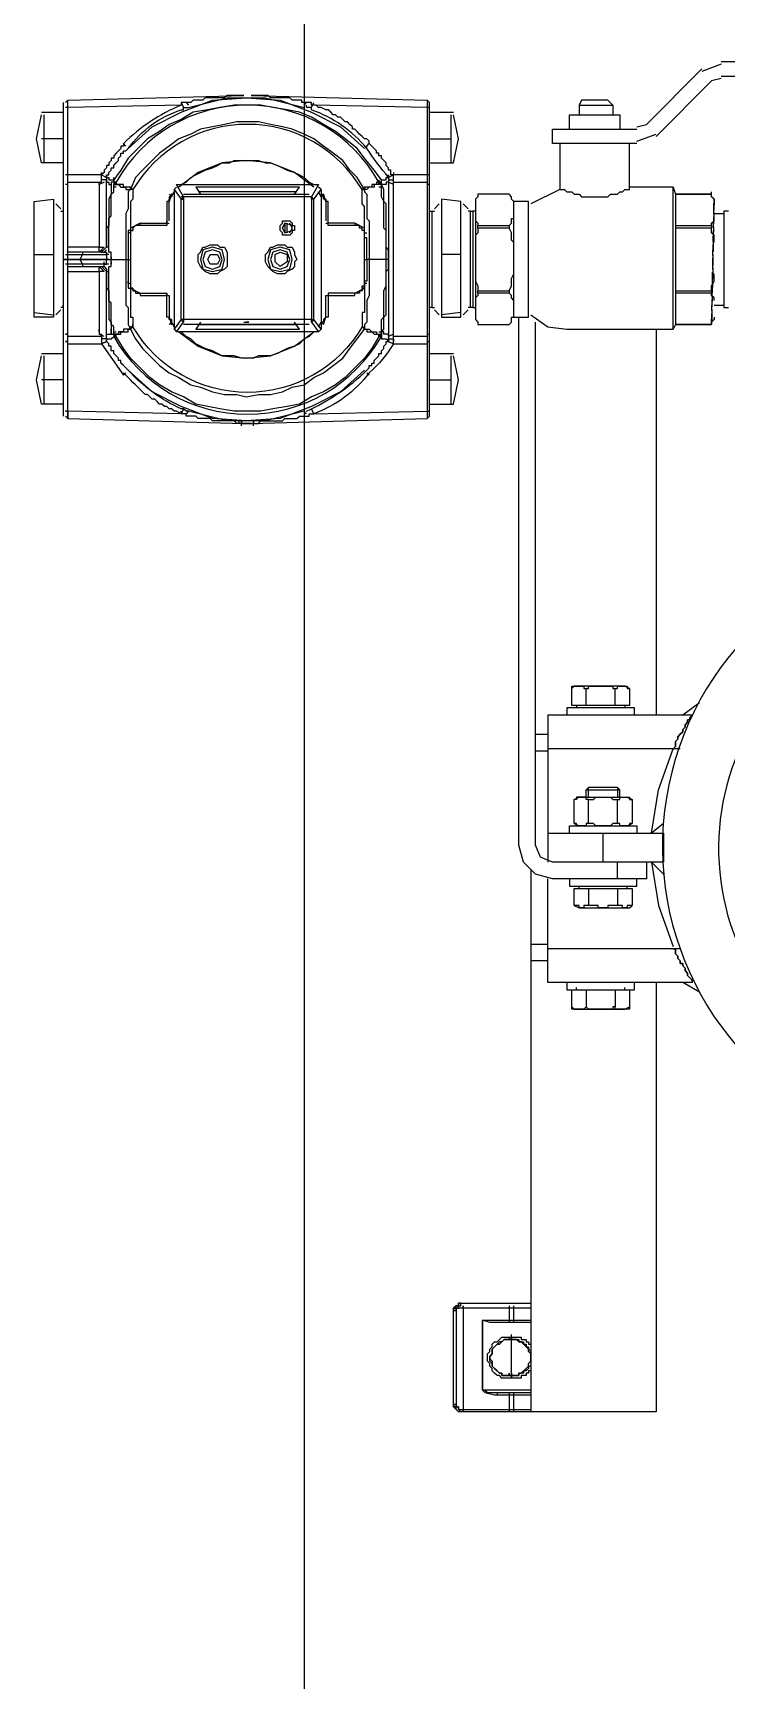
# Model space of a CAD drawing. Header units: millimetres. Extents: x -300 to 383236, y -195106 to -144646.
# Drawn here: x 7897 to 8143, y -174713 to -174128 of the extents above; entities that cross this region are included whole.
import ezdxf

# ---------------------------------------------------------------- set-up
doc = ezdxf.new("R2010")
doc.units = ezdxf.units.MM
doc.header["$LTSCALE"] = 60
doc.linetypes.add('CENTER', pattern=[2, 1.25, -0.25, 0.25, -0.25])
doc.linetypes.add('PDF_IMPORT', pattern=[1, 0.8, -0.2])
doc.layers.add('1CEN', color=20, linetype='CENTER')
doc.layers.add('PDF3_형상', color=7, linetype='Continuous')

# ---------------------------------------------------------------- blocks, each defined once
blk = doc.blocks.new('A$C688d464c')
at = {"layer": 'PDF3_형상', "color": 253, "lineweight": 25}
for points in [[(3148.02, -436.92), (3141.18, -439.49)], [(3148.02, -441.2), (3243.01, -441.2), (3243.01, -436.07), (3148.02, -436.07)], [(3118.07, -459.17), (3121.49, -458.31), (3141.18, -438.63)], [(3148.02, -442.05), (3144.6, -442.91), (3124.92, -462.6)], [(2916.11, -449.76), (2915.27, -450.61)], [(2929.81, -476.28), (2929.81, -477.14), (2929.81, -476.28), (2930.67, -476.28), (2930.67, -475.43), (2931.52, -474.58), (2931.52, -473.72), (2932.38, -473.72), (2932.38, -472.87), (2933.23, -472.01), (2934.09, -471.15), (2934.09, -470.29), (2934.94, -469.44), (2934.94, -468.58), (2935.8, -468.58), (2935.8, -467.73), (2936.66, -467.73), (2937.52, -466.87), (2946.07, -459.17), (2956.34, -454.03), (2967.46, -449.76), (2979.45, -448.9), (2991.43, -449.76), (3002.55, -454.03), (3012.82, -459.17), (3021.37, -466.87)], [(3044.48, -476.28), (3043.62, -476.28), (3031.64, -476.28), (3030.78, -476.28), (3030.78, -474.58), (3029.94, -474.58), (3029.94, -473.72), (3029.08, -472.87), (3029.08, -472.01), (3028.22, -471.15), (3027.37, -470.29), (3027.37, -469.44), (3026.51, -469.44), (3026.51, -468.58), (3025.65, -468.58), (3025.65, -467.73), (3024.8, -466.87), (3023.94, -466.02), (3023.09, -465.16), (3023.09, -464.3), (3022.23, -463.44), (3021.37, -463.44), (3020.52, -462.6), (3019.66, -461.74), (3018.8, -460.88), (3017.96, -460.02), (3017.1, -460.02), (3017.1, -459.17), (3016.24, -458.31), (3015.38, -457.46), (3014.52, -457.46), (3013.67, -456.61), (3012.82, -455.75), (3011.96, -455.75), (3011.11, -454.89), (3010.25, -454.89), (3009.39, -454.03), (3008.53, -453.18), (3007.69, -453.18), (3005.97, -452.33), (3005.11, -452.33), (3004.26, -451.47), (3003.41, -451.47), (3002.55, -451.47), (3002.55, -450.61), (3000.84, -450.61), (2999.12, -450.61), (2999.12, -449.76), (2995.7, -449.76), (2994.85, -448.9), (2988, -448.9), (2987.14, -448.05), (2981.16, -448.05), (3043.62, -449.76)], [(2914.41, -472.01), (2906.7, -472.01), (2905, -463.44), (2906.7, -454.89)], [(2906.7, -454.03), (2914.41, -454.03)], [(2907.56, -454.89), (2907.56, -463.44), (2907.56, -472.01)], [(2914.41, -450.61), (2914.41, -561.86)], [(2956.34, -561), (2916.11, -560.15), (2916.11, -452.33), (2915.27, -452.33)], [(2956.34, -450.61), (2957.19, -452.33)], [(2958.05, -450.61), (2958.91, -451.47)], [(2999.98, -451.47), (3000.84, -450.61)], [(3002.55, -452.33), (3003.41, -450.61)], [(3044.48, -452.33), (3043.62, -452.33), (3003.41, -451.47)], [(3044.48, -454.03), (3053.03, -454.03)], [(3044.48, -472.01), (3053.03, -472.01), (3054.75, -463.44), (3053.03, -454.89)], [(3052.19, -472.01), (3052.19, -463.44), (3052.19, -454.89)], [(3094.11, -460.02), (3094.11, -454.89), (3112.08, -454.89), (3112.08, -460.02)], [(3097.54, -451.47), (3097.54, -454.89)], [(3109.52, -451.47), (3109.52, -454.89)], [(3026.51, -478), (3026.51, -478.86), (3025.65, -478.86), (3025.65, -479.71), (3023.94, -479.71), (3023.94, -480.56), (3021.37, -480.56), (3021.37, -481.42), (3018.8, -477.14), (3016.24, -474.58), (3013.67, -471.15), (3010.25, -468.58), (3006.83, -466.02), (3003.41, -463.44), (2999.98, -461.74), (2995.7, -460.02), (2992.27, -459.17), (2988, -458.31), (2983.72, -457.46), (2976.03, -457.46), (2971.74, -458.31), (2967.46, -459.17), (2963.19, -460.02), (2959.77, -461.74), (2955.48, -463.44), (2952.06, -466.02), (2948.64, -468.58), (2946.07, -471.15), (2942.65, -474.58), (2940.08, -477.14), (2938.36, -481.42), (2937.52, -482.28), (2937.52, -488.27), (2936.66, -489.97), (2936.66, -522.49), (2937.52, -523.36), (2937.52, -529.34), (2938.36, -531.05), (2940.08, -534.47), (2942.65, -537.9), (2946.07, -541.32), (2948.64, -543.88), (2952.06, -546.46), (2955.48, -548.17), (2959.77, -550.73), (2963.19, -551.59), (2967.46, -553.3), (2971.74, -554.16), (2976.03, -554.16), (2979.45, -555.02), (2983.72, -554.16), (2988, -554.16), (2992.27, -553.3), (2995.7, -551.59), (2999.98, -550.73), (3003.41, -548.17), (3006.83, -546.46), (3010.25, -543.88), (3013.67, -541.32), (3016.24, -537.9), (3018.8, -534.47), (3021.37, -531.05), (3022.23, -531.05), (3022.23, -531.91), (3023.94, -531.91), (3024.8, -532.77), (3026.51, -532.77), (3026.51, -533.63), (3023.94, -537.9), (3021.37, -541.32), (3017.96, -544.74), (3014.52, -548.17), (3011.11, -550.73), (3006.83, -553.3), (3002.55, -555.02), (2998.27, -557.58), (2993.99, -558.44), (2988.86, -559.3), (2984.58, -560.15), (2975.17, -560.15), (2970.02, -559.3), (2965.75, -558.44), (2961.47, -557.58), (2957.19, -555.02), (2952.92, -553.3), (2948.64, -550.73), (2945.21, -548.17), (2941.79, -544.74), (2938.36, -541.32), (2935.8, -537.9), (2933.23, -533.63), (2933.23, -532.77), (2932.38, -533.63), (2933.23, -533.63)], [(3118.07, -465.16), (3088.13, -465.16), (3088.13, -460.02), (3118.07, -460.02)], [(3118.07, -464.3), (3124.92, -461.74)], [(2914.41, -463.44), (2906.7, -463.44)], [(2936.66, -466.02), (2935.8, -465.16), (2935.8, -466.02), (2934.94, -466.02), (2934.94, -466.87), (2934.09, -467.73), (2933.23, -468.58), (2932.38, -469.44), (2932.38, -470.29), (2931.52, -470.29), (2931.52, -471.15), (2930.67, -472.01), (2930.67, -472.87), (2929.81, -472.87), (2929.81, -473.72), (2928.95, -474.58), (2928.95, -475.43), (2928.09, -476.28), (2929.81, -477.14), (2930.67, -477.14), (2930.67, -478), (2932.38, -478), (2932.38, -478.86), (2931.52, -478.86), (2931.52, -479.71), (2931.52, -483.13), (2930.67, -484.85), (2930.67, -494.26), (2929.81, -495.1), (2929.81, -501.95), (2929.81, -478.86), (2930.67, -478.86), (2930.67, -479.71), (2931.52, -479.71)], [(3044.48, -463.44), (3052.19, -463.44)], [(3090.69, -465.16), (3090.69, -480.56), (3090.69, -481.42), (3092.4, -481.42), (3093.26, -482.28), (3094.96, -482.28), (3095.82, -483.13), (3097.54, -483.13), (3098.39, -483.99), (3107.8, -483.99), (3108.66, -483.13), (3111.22, -483.13), (3112.08, -482.28), (3112.94, -482.28), (3113.8, -481.42), (3115.51, -481.42), (3115.51, -480.56), (3115.51, -465.16)], [(3003.41, -480.56), (2996.56, -475.43), (2988, -472.01), (2979.45, -471.15), (2970.88, -472.01), (2962.33, -475.43), (2955.48, -480.56)], [(2956.34, -479.71), (2958.05, -478.86), (2959.77, -477.14), (2961.47, -476.28), (2963.19, -475.43), (2964.89, -474.58), (2967.46, -473.72), (2969.18, -472.87), (2970.88, -472.01), (2973.45, -472.01), (2975.17, -471.15), (2983.72, -471.15), (2986.29, -472.01), (2988, -472.01), (2990.57, -472.87), (2992.27, -473.72), (2993.99, -474.58), (2996.56, -475.43), (2998.27, -476.28), (2999.98, -477.14), (3001.7, -478.86), (3003.41, -479.71)], [(2928.09, -476.28), (2916.11, -476.28), (2915.27, -476.28)], [(2916.11, -478.86), (2928.09, -478.86)], [(2928.95, -478.86), (2927.25, -479.71), (2927.25, -478.86), (2928.09, -478.86), (2928.09, -476.28), (2928.09, -475.43), (2928.09, -476.28), (2929.81, -477.14), (2929.81, -478.86), (2929.81, -478), (2928.09, -478)], [(3031.64, -479.71), (3031.64, -478.86), (3031.64, -476.28), (3029.94, -477.14), (3029.94, -478), (3029.94, -478.86), (3029.94, -533.63), (3029.94, -532.77), (3028.22, -532.77), (3028.22, -531.91), (3027.37, -531.91), (3027.37, -533.63), (3027.37, -534.47), (3029.08, -534.47), (3029.94, -535.33), (3029.94, -534.47), (3029.94, -535.33), (3031.64, -536.19), (3043.62, -536.19)], [(3031.64, -475.43), (3031.64, -476.28), (3029.94, -477.14), (3029.94, -478), (3031.64, -478)], [(3031.64, -478.86), (3043.62, -478.86)], [(2916.11, -479.71), (2915.27, -479.71)], [(2927.25, -479.71), (2927.25, -501.95), (2928.95, -501.95), (2927.25, -503.67), (2927.25, -501.95), (2916.11, -501.95)], [(2931.52, -507.09), (2931.52, -507.95), (2931.52, -506.24), (2931.52, -505.38), (2931.52, -506.24), (2931.52, -504.53), (2931.52, -503.67), (2930.67, -503.67), (2930.67, -502.81), (2930.67, -491.69), (2931.52, -490.83), (2931.52, -483.13), (2932.38, -482.28), (2932.38, -479.71)], [(2933.23, -480.56), (2932.38, -480.56)], [(2952.06, -483.13), (2952.92, -483.99), (2953.78, -482.28), (2953.78, -483.13), (2952.92, -483.13), (2952.92, -483.99), (2952.06, -483.99), (2952.06, -485.69), (2951.2, -485.69), (2951.2, -494.26), (2941.79, -494.26), (2940.08, -494.26), (2939.22, -495.1), (2939.22, -495.96), (2938.36, -495.96), (2938.36, -496.82), (2938.36, -506.24), (2938.36, -514.79), (2938.36, -516.51), (2939.22, -516.51), (2939.22, -517.36), (2940.08, -517.36), (2940.08, -518.21), (2941.79, -518.21), (2951.2, -518.21), (2951.2, -519.07), (2952.06, -519.07), (2952.06, -526.78), (2952.92, -529.34)], [(2952.92, -483.13), (2952.06, -485.69)], [(2952.06, -492.54), (2952.06, -484.85)], [(2954.63, -480.56), (2953.78, -481.42), (2956.34, -484.85), (2957.19, -484.85), (2957.19, -527.63), (2956.34, -527.63), (2956.34, -484.85), (2957.19, -483.99), (2957.19, -484.85)], [(2953.78, -481.42), (2953.78, -531.05), (2954.63, -531.91), (2957.19, -528.49), (2956.34, -527.63)], [(3002.55, -484.85), (3002.55, -527.63), (3003.41, -527.63), (3002.55, -528.49), (3002.55, -527.63), (2956.34, -527.63), (2953.78, -531.05)], [(2957.19, -483.99), (2954.63, -479.71), (3005.11, -479.71), (3002.55, -483.99), (3003.41, -484.85), (3005.97, -481.42), (3005.11, -480.56)], [(3002.55, -528.49), (3005.11, -531.91), (3005.97, -531.05), (3003.41, -527.63), (3003.41, -484.85), (3002.55, -484.85), (3002.55, -483.99), (2956.34, -483.99)], [(2957.19, -483.13), (3001.7, -483.13)], [(2996.56, -483.13), (2998.27, -480.56), (2961.47, -480.56), (2963.19, -483.13), (2995.7, -483.13)], [(2997.41, -482.28), (2962.33, -482.28)], [(2980.3, -483.99), (2979.45, -483.99), (2978.59, -483.99)], [(2979.45, -483.13), (2980.3, -483.13)], [(3020.52, -516.51), (3020.52, -517.36), (3019.66, -517.36), (3019.66, -518.21), (3017.96, -518.21), (3008.53, -518.21), (3008.53, -519.07), (3017.96, -519.07), (3017.96, -518.21), (3021.37, -516.51), (3020.52, -516.51), (3020.52, -515.65), (3021.37, -515.65), (3021.37, -514.79), (3021.37, -506.24), (3021.37, -496.82), (3021.37, -495.96), (3020.52, -495.96), (3020.52, -495.1), (3019.66, -495.1), (3019.66, -494.26), (3017.96, -494.26), (3008.53, -494.26), (3008.53, -485.69), (3007.69, -485.69), (3007.69, -484.85), (3006.83, -484.85), (3006.83, -483.99), (3006.83, -483.13), (3005.97, -483.99), (3005.11, -482.28)], [(3005.97, -481.42), (3005.97, -531.05)], [(3005.97, -482.28), (3005.97, -483.13), (3006.83, -483.13), (3006.83, -483.99)], [(3007.69, -485.69), (3006.83, -483.13)], [(3007.69, -484.85), (3007.69, -492.54)], [(3021.37, -495.96), (3021.37, -487.41), (3020.52, -486.55), (3020.52, -481.42), (3021.37, -481.42), (3021.37, -482.28), (3022.23, -483.13), (3022.23, -491.69), (3023.09, -492.54), (3023.09, -506.24), (3022.23, -506.24), (3022.23, -498.53), (3021.37, -498.53), (3021.37, -496.82), (3021.37, -495.96), (3020.52, -495.96)], [(3027.37, -480.56), (3026.51, -480.56)], [(3044.48, -479.71), (3043.62, -479.71)], [(3080.42, -525.92), (3086.41, -530.2), (3093.26, -531.05), (3130.91, -531.05), (3130.91, -480.56), (3131.77, -483.13), (3144.6, -483.13), (3131.77, -483.13), (3131.77, -529.34), (3130.91, -531.05)], [(3090.69, -481.42), (3080.42, -486.55)], [(3130.91, -480.56), (3115.51, -480.56)], [(3145.46, -485.69), (3145.46, -484.85), (3144.6, -483.99), (3144.6, -483.13), (3144.6, -482.28)], [(2911.84, -486.55), (2913.55, -488.27)], [(2913.55, -489.12), (2914.41, -489.12), (2914.41, -523.36), (2913.55, -523.36)], [(2914.41, -488.27), (2914.41, -489.12), (2914.41, -523.36), (2914.41, -522.49)], [(3045.33, -489.12), (3046.19, -489.12)], [(3046.19, -488.27), (3047.9, -486.55)], [(3056.47, -486.55), (3058.17, -488.27)], [(3059.03, -489.12), (3058.17, -489.12)], [(3059.88, -523.36), (3059.03, -523.36), (3059.03, -489.12), (3059.88, -489.12)], [(3060.74, -489.12), (3059.88, -489.12), (3059.88, -523.36), (3060.74, -523.36)], [(3074.43, -526.78), (3074.43, -485.69)], [(3145.46, -489.97), (3148.88, -489.97)], [(3150.59, -489.12), (3148.88, -489.12), (3148.88, -523.36), (3150.59, -523.36)], [(2938.36, -496.82), (2937.52, -496.82), (2937.52, -506.24), (2937.52, -514.79), (2937.52, -516.51), (2938.36, -516.51), (2938.36, -526.78), (2939.22, -526.78), (2939.22, -530.2), (2939.22, -529.34)], [(2941.79, -493.4), (2938.36, -495.1), (2938.36, -495.96), (2939.22, -495.96)], [(2941.79, -494.26), (2941.79, -493.4), (2951.2, -493.4), (2951.2, -492.54)], [(2951.2, -493.4), (2952.06, -493.4)], [(2993.99, -496.82), (2993.99, -493.4)], [(2994.85, -496.82), (2995.7, -495.1), (2994.85, -493.4)], [(3007.69, -493.4), (3008.53, -493.4), (3008.53, -492.54)], [(3017.96, -493.4), (3008.53, -493.4)], [(3021.37, -495.1), (3017.96, -493.4), (3017.96, -494.26)], [(3021.37, -496.82), (3022.23, -496.82)], [(3060.74, -491.69), (3060.74, -492.54), (3061.6, -493.4), (3061.6, -494.26), (3072.71, -494.26), (3073.57, -493.4), (3073.57, -491.69), (3074.43, -491.69)], [(3074.43, -500.25), (3073.57, -499.39), (3073.57, -496.82), (3072.71, -495.1), (3061.6, -495.1), (3061.6, -496.82), (3060.74, -497.68), (3060.74, -500.25)], [(3061.6, -495.1), (3061.6, -494.26)], [(3072.71, -494.26), (3072.71, -495.1)], [(3131.77, -494.26), (3144.6, -494.26), (3144.6, -493.4), (3145.46, -492.54), (3145.46, -491.69)], [(3145.46, -500.25), (3145.46, -497.68), (3144.6, -496.82), (3144.6, -495.1), (3131.77, -495.1)], [(3144.6, -494.26), (3144.6, -495.1)], [(2930.67, -502.81), (2930.67, -501.95), (2929.81, -501.95), (2928.09, -503.67), (2916.11, -503.67)], [(2928.09, -503.67), (2929.81, -501.95), (2929.81, -501.11)], [(2904.14, -504.53), (2910.99, -504.53)], [(2915.27, -504.53), (2921.26, -504.53), (2920.4, -506.24), (2921.26, -507.95), (2915.27, -507.95)], [(2916.11, -508.8), (2928.09, -508.8), (2928.95, -508.8), (2928.95, -507.95), (2928.95, -507.09)], [(2929.81, -506.24), (2920.4, -506.24), (2929.81, -506.24)], [(2921.26, -503.67), (2921.26, -504.53), (2929.81, -504.53)], [(2929.81, -507.95), (2921.26, -507.95), (2921.26, -508.8)], [(2928.09, -502.81), (2928.09, -503.67), (2929.81, -503.67), (2929.81, -504.53), (2929.81, -503.67)], [(2928.95, -503.67), (2929.81, -502.81)], [(2928.95, -507.95), (2929.81, -507.95), (2929.81, -507.09)], [(2930.67, -504.53), (2929.81, -504.53), (2929.81, -506.24), (2930.67, -506.24), (2929.81, -506.24), (2938.36, -506.24)], [(2930.67, -507.95), (2929.81, -507.95), (2929.81, -506.24)], [(2929.81, -535.33), (2929.81, -534.47), (2931.52, -534.47), (2932.38, -533.63), (2933.23, -533.63), (2932.38, -533.63), (2933.23, -532.77), (2934.94, -532.77), (2934.94, -531.91), (2937.52, -531.91), (2937.52, -531.05), (2938.36, -531.05), (2935.8, -531.05), (2935.8, -531.91), (2934.09, -531.91), (2934.09, -532.77), (2932.38, -532.77), (2932.38, -531.91), (2932.38, -530.2), (2931.52, -529.34), (2931.52, -521.64), (2930.67, -520.79), (2930.67, -509.66), (2930.67, -508.8), (2931.52, -508.8), (2931.52, -507.95)], [(3021.37, -506.24), (3022.23, -506.24), (3022.23, -513.94), (3021.37, -513.94), (3021.37, -516.51), (3021.37, -515.65)], [(3055.61, -504.53), (3048.76, -504.53)], [(2916.11, -510.52), (2927.25, -510.52), (2927.25, -508.8), (2928.95, -510.52), (2927.25, -510.52), (2927.25, -531.91), (2927.25, -531.05)], [(2928.95, -508.8), (2929.81, -509.66), (2929.81, -510.52), (2928.09, -508.8), (2929.81, -510.52), (2930.67, -510.52), (2930.67, -509.66)], [(2938.36, -514.79), (2937.52, -514.79), (2937.52, -513.94)], [(3060.74, -511.38), (3060.74, -513.94), (3061.6, -515.65), (3061.6, -517.36), (3072.71, -517.36), (3073.57, -515.65), (3073.57, -513.08), (3074.43, -511.38)], [(3131.77, -517.36), (3144.6, -517.36), (3144.6, -515.65), (3145.46, -513.94), (3145.46, -511.38)], [(2939.22, -516.51), (2938.36, -516.51), (2941.79, -518.21), (2941.79, -519.07), (2951.2, -519.07)], [(2952.92, -527.63), (2952.92, -528.49), (2952.92, -527.63), (2952.06, -527.63), (2952.06, -526.78), (2951.2, -526.78), (2951.2, -518.21)], [(3008.53, -518.21), (3008.53, -526.78), (3007.69, -526.78), (3007.69, -519.07), (3008.53, -519.07)], [(3022.23, -514.79), (3021.37, -514.79)], [(3074.43, -520.79), (3073.57, -519.93), (3073.57, -519.07), (3072.71, -518.21), (3061.6, -518.21), (3061.6, -519.07), (3060.74, -519.93), (3060.74, -520.79)], [(3061.6, -518.21), (3061.6, -517.36)], [(3072.71, -517.36), (3072.71, -518.21)], [(3145.46, -520.79), (3145.46, -519.93), (3144.6, -519.07), (3144.6, -518.21), (3131.77, -518.21)], [(3144.6, -517.36), (3144.6, -518.21)], [(2904.14, -525.06), (2910.99, -525.92)], [(2913.55, -524.2), (2911.84, -525.92)], [(3045.33, -523.36), (3046.19, -523.36)], [(3047.9, -525.92), (3046.19, -524.2)], [(3055.61, -525.06), (3048.76, -525.92)], [(3058.17, -524.2), (3056.47, -525.92)], [(3059.03, -523.36), (3058.17, -523.36)], [(3145.46, -522.49), (3148.88, -522.49)], [(2927.25, -531.91), (2927.25, -532.77), (2928.09, -532.77), (2928.09, -533.63), (2928.09, -535.33), (2928.09, -536.19), (2929.81, -535.33), (2928.09, -536.19), (2935.8, -547.31), (2936.66, -546.46)], [(2929.81, -533.63), (2929.81, -532.77), (2931.52, -532.77), (2931.52, -531.91), (2931.52, -531.05)], [(2932.38, -531.91), (2933.23, -531.91)], [(2953.78, -529.34), (2952.92, -529.34), (2952.92, -528.49), (2952.06, -529.34)], [(2952.92, -528.49), (2953.78, -530.2)], [(3005.11, -531.91), (2954.63, -531.91)], [(2955.48, -531.91), (2962.33, -537.05), (2970.88, -540.46), (2979.45, -541.32), (2988, -540.46), (2996.56, -537.05), (3003.41, -531.91), (3001.7, -533.63), (2999.98, -534.47), (2998.27, -536.19), (2996.56, -537.05), (2993.99, -537.9), (2992.27, -538.75), (2990.57, -539.61), (2988, -540.46), (2983.72, -540.46), (2982.01, -541.32), (2977.73, -541.32), (2975.17, -540.46), (2970.88, -540.46), (2969.18, -539.61), (2967.46, -538.75), (2964.89, -537.9), (2963.19, -537.05), (2961.47, -536.19), (2959.77, -534.47), (2958.05, -533.63), (2956.34, -531.91)], [(2957.19, -527.63), (2957.19, -528.49)], [(3001.7, -529.34), (2957.19, -529.34)], [(2963.19, -528.49), (2961.47, -531.05), (2998.27, -531.05), (2996.56, -528.49)], [(2962.33, -529.34), (2997.41, -529.34)], [(2995.7, -529.34), (2963.19, -529.34)], [(2978.59, -528.49), (2979.45, -528.49)], [(3005.11, -530.2), (3005.97, -528.49), (3006.83, -529.34), (3007.69, -526.78), (3006.83, -527.63), (3006.83, -528.49), (3005.97, -528.49), (3005.97, -529.34)], [(3121.49, -720.17), (3121.49, -726.16), (3088.13, -726.16), (3082.13, -724.45), (3077.86, -720.17), (3076.14, -714.18), (3076.14, -526.78)], [(3086.41, -709.91), (3127.48, -709.91), (3127.48, -720.17), (3088.13, -720.17), (3083.85, -718.46), (3082.13, -714.18), (3082.13, -528.49)], [(3124.92, -531.05), (3124.92, -667.97)], [(3145.46, -526.78), (3145.46, -527.63), (3144.6, -528.49), (3144.6, -529.34), (3131.77, -529.34), (3144.6, -529.34)], [(2928.09, -533.63), (2916.11, -533.63)], [(2916.11, -536.19), (2928.09, -536.19)], [(2928.95, -533.63), (2927.25, -532.77)], [(2929.81, -534.47), (2928.09, -534.47)], [(3026.51, -532.77), (3027.37, -533.63), (3026.51, -533.63), (3027.37, -533.63), (3027.37, -532.77)], [(3043.62, -533.63), (3031.64, -533.63), (3031.64, -532.77), (3029.94, -533.63), (3029.94, -534.47), (3031.64, -534.47), (3031.64, -535.33)], [(3043.62, -532.77), (3044.48, -532.77)], [(3043.62, -535.33), (3044.48, -535.33)], [(2914.41, -557.58), (2906.7, -557.58), (2905, -549.02), (2906.7, -540.46)], [(2906.7, -539.61), (2914.41, -539.61)], [(2907.56, -540.46), (2907.56, -549.02), (2907.56, -557.58)], [(3044.48, -539.61), (3053.03, -539.61)], [(3044.48, -557.58), (3053.03, -557.58), (3054.75, -549.02), (3053.03, -540.46)], [(3052.19, -557.58), (3052.19, -549.02), (3052.19, -540.46)], [(2914.41, -549.02), (2906.7, -549.02)], [(2957.19, -559.3), (2956.34, -561), (2954.63, -560.15), (2953.78, -560.15), (2952.92, -559.3), (2952.06, -559.3), (2951.2, -558.44), (2950.35, -558.44), (2949.5, -557.58), (2948.64, -557.58), (2947.78, -556.72), (2946.93, -555.87), (2946.07, -555.87), (2945.21, -555.02), (2944.35, -554.16), (2943.5, -554.16), (2942.65, -553.3), (2941.79, -552.45), (2940.94, -551.59), (2940.08, -550.73), (2939.22, -549.89), (2938.36, -549.02), (2937.52, -548.17), (2936.66, -547.31), (2935.8, -546.46)], [(3023.09, -547.31), (3022.23, -546.46)], [(3044.48, -549.02), (3052.19, -549.02)], [(2915.27, -561.86), (2916.11, -562.71), (2916.11, -560.15), (2915.27, -560.15), (2916.11, -560.15), (2916.11, -562.71), (2978.59, -564.43), (2976.03, -564.43), (2975.17, -563.57), (2967.46, -563.57), (2966.6, -562.71), (2962.33, -562.71), (2961.47, -561.86), (2958.05, -561.86), (2958.05, -561), (2956.34, -561), (2956.34, -560.15)], [(2958.91, -560.15), (2958.05, -561)], [(2977.73, -565.29), (2977.73, -564.43), (2981.16, -564.43), (2983.72, -564.43), (2984.58, -563.57), (2992.27, -563.57), (2993.13, -562.71), (2997.41, -562.71), (2998.27, -561.86), (3000.84, -561.86), (3001.7, -561.86), (3001.7, -561), (3003.41, -561), (3002.55, -559.3)], [(2976.87, -564.43), (2976.87, -563.57)], [(2977.73, -564.43), (2977.73, -563.57)], [(2977.73, -564.43), (2977.73, -563.57)], [(2977.73, -564.43), (2977.73, -563.57)], [(2977.73, -564.43), (2977.73, -563.57)], [(2981.16, -564.43), (3043.62, -562.71)], [(2982.01, -565.29), (2982.01, -564.43), (2982.01, -563.57), (2982.01, -564.43), (2982.01, -563.57), (2982.01, -564.43), (2982.01, -563.57), (2982.01, -564.43), (2982.01, -563.57)], [(3115.51, -658.56), (3115.51, -664.55), (3094.96, -664.55), (3094.96, -658.56)], [(3100.1, -664.55), (3100.1, -658.56)], [(3110.38, -664.55), (3110.38, -658.56)], [(3117.21, -667.97), (3117.21, -665.4), (3093.26, -665.4), (3093.26, -667.97)], [(3096.68, -664.55), (3096.68, -665.4)], [(3113.8, -664.55), (3113.8, -665.4)], [(3140.32, -663.69), (3134.33, -667.97)], [(3137.75, -667.97), (3136.9, -668.82), (3136.9, -669.68), (3136.05, -669.68), (3136.05, -670.54), (3135.19, -671.4), (3135.19, -672.25), (3134.33, -673.1), (3134.33, -673.96), (3133.47, -674.81), (3132.63, -675.67), (3132.63, -676.53), (3131.77, -677.39), (3131.77, -679.1), (3130.91, -679.95), (3131.77, -679.1), (3131.77, -677.39), (3132.63, -676.53), (3132.63, -675.67), (3133.47, -674.81), (3134.33, -673.96), (3134.33, -673.1), (3135.19, -672.25), (3135.19, -671.4), (3136.05, -670.54), (3136.05, -669.68), (3136.9, -669.68), (3136.9, -668.82), (3137.75, -667.97), (3086.41, -667.97), (3086.41, -720.17)], [(3082.13, -674.81), (3086.41, -674.81)], [(3086.41, -680.81), (3082.13, -680.81)], [(3133.47, -679.95), (3086.41, -679.95)], [(3127.48, -706.49), (3123.21, -709.91), (3125.78, -694.5), (3130.91, -679.95)], [(3100.1, -697.07), (3100.1, -694.5)], [(3100.96, -697.07), (3100.96, -693.65)], [(3111.22, -693.65), (3111.22, -697.07)], [(3112.08, -697.07), (3112.08, -694.5)], [(3100.96, -706.49), (3100.96, -697.92), (3100.1, -697.92), (3100.1, -697.07), (3096.68, -697.07), (3096.68, -697.92), (3095.82, -697.92), (3097.54, -697.07), (3114.65, -697.07), (3116.36, -697.92), (3116.36, -706.49)], [(3095.82, -706.49), (3095.82, -697.92)], [(3100.96, -697.92), (3102.67, -697.92), (3103.53, -697.07), (3108.66, -697.07), (3109.52, -697.92), (3111.22, -697.92), (3112.08, -697.92), (3112.08, -697.07), (3115.51, -697.07), (3115.51, -697.92), (3116.36, -697.92)], [(3111.22, -706.49), (3111.22, -697.92)], [(3094.11, -709.91), (3094.11, -707.33), (3118.07, -707.33), (3118.07, -709.91)], [(3114.65, -707.33), (3116.36, -706.49), (3115.51, -706.49), (3115.51, -707.33), (3112.08, -707.33), (3112.08, -706.49), (3111.22, -706.49), (3109.52, -706.49), (3108.66, -707.33), (3103.53, -707.33), (3102.67, -706.49), (3100.96, -706.49), (3100.1, -706.49), (3100.1, -707.33), (3096.68, -707.33), (3096.68, -706.49), (3095.82, -706.49), (3097.54, -707.33)], [(3106.09, -720.17), (3106.09, -709.91)], [(3080.42, -722.73), (3080.42, -915.28)], [(3111.22, -726.16), (3111.22, -720.17)], [(3127.48, -724.45), (3123.21, -720.17), (3125.78, -735.58), (3130.91, -750.12)], [(3137.75, -762.96), (3137.75, -762.1), (3136.9, -761.24), (3136.05, -760.39), (3136.05, -759.54), (3135.19, -758.68), (3135.19, -757.83), (3134.33, -756.97), (3134.33, -756.11), (3133.47, -756.11), (3133.47, -755.25), (3132.63, -754.4), (3132.63, -753.54), (3131.77, -752.69), (3131.77, -750.98), (3130.91, -750.98), (3131.77, -750.98), (3131.77, -752.69), (3132.63, -753.54), (3132.63, -754.4), (3133.47, -755.25), (3133.47, -756.11), (3134.33, -756.11), (3134.33, -756.97), (3135.19, -757.83), (3135.19, -758.68), (3136.05, -759.54), (3136.05, -760.39), (3136.9, -761.24), (3137.75, -762.1), (3137.75, -762.96), (3086.41, -762.96), (3086.41, -726.16)], [(3094.11, -726.16), (3094.11, -728.73), (3118.07, -728.73), (3118.07, -726.16)], [(3111.22, -729.58), (3111.22, -735.58), (3107.8, -735.58), (3107.8, -736.43), (3106.09, -736.43), (3104.39, -736.43), (3104.39, -735.58), (3099.24, -735.58), (3099.24, -736.43), (3098.39, -736.43), (3097.54, -736.43), (3097.54, -735.58), (3095.82, -735.58), (3095.82, -729.58), (3116.36, -729.58), (3116.36, -735.58)], [(3097.54, -729.58), (3097.54, -728.73)], [(3100.96, -729.58), (3100.96, -735.58)], [(3114.65, -729.58), (3114.65, -728.73)], [(3095.82, -735.58), (3097.54, -736.43), (3115.51, -736.43), (3116.36, -735.58), (3114.65, -735.58), (3114.65, -736.43), (3113.8, -736.43), (3112.94, -736.43), (3112.94, -735.58), (3111.22, -735.58)], [(3080.42, -749.26), (3086.41, -749.26)], [(3133.47, -750.98), (3086.41, -750.98)], [(3086.41, -755.25), (3080.42, -755.25)], [(3124.92, -762.96), (3124.92, -915.28), (3055.61, -915.28), (3054.75, -915.28), (3053.89, -914.43), (3053.89, -913.57), (3053.03, -913.57), (3053.03, -912.71), (3053.03, -913.57), (3053.03, -879.34), (3053.89, -879.34), (3053.89, -912.71), (3053.03, -912.71)], [(3093.26, -762.96), (3093.26, -765.52), (3117.21, -765.52), (3117.21, -762.96)], [(3110.38, -765.52), (3110.38, -771.51), (3109.52, -771.51), (3109.52, -772.37), (3105.24, -772.37), (3100.96, -772.37), (3100.1, -771.51), (3099.24, -772.37), (3097.54, -772.37), (3094.96, -772.37), (3094.96, -771.51), (3094.96, -765.52), (3115.51, -765.52), (3115.51, -771.51)], [(3096.68, -765.52), (3096.68, -764.67)], [(3100.1, -765.52), (3100.1, -771.51)], [(3113.8, -765.52), (3113.8, -764.67)], [(3140.32, -766.38), (3134.33, -762.96)], [(3094.96, -771.51), (3095.82, -772.37), (3113.8, -772.37), (3115.51, -771.51), (3115.51, -772.37), (3112.94, -772.37), (3110.38, -772.37), (3110.38, -771.51)], [(3055.61, -876.77), (3054.75, -876.77), (3054.75, -877.62), (3053.89, -877.62), (3053.03, -878.48), (3053.03, -879.34), (3053.03, -878.48), (3053.89, -878.48), (3053.89, -877.62), (3054.75, -877.62), (3054.75, -876.77), (3055.61, -876.77), (3080.42, -876.77)], [(3053.89, -879.34), (3053.89, -878.48), (3054.75, -878.48), (3054.75, -877.62), (3055.61, -877.62), (3055.61, -876.77), (3056.47, -876.77)], [(3055.61, -915.28), (3054.75, -915.28), (3053.89, -914.43), (3053.03, -913.57), (3053.03, -912.71), (3053.03, -879.34), (3053.03, -878.48)], [(3080.42, -878.48), (3055.61, -878.48), (3053.89, -878.48), (3053.89, -879.34), (3053.89, -878.48)], [(3056.47, -878.48), (3056.47, -877.62), (3056.47, -878.48), (3056.47, -914.43), (3056.47, -915.28), (3056.47, -914.43)], [(3080.42, -883.61), (3065.88, -883.61), (3063.3, -882.75), (3080.42, -882.75)], [(3063.3, -882.75), (3063.3, -907.58), (3063.3, -882.75)], [(3072.71, -877.62), (3072.71, -878.48), (3072.71, -882.75), (3072.71, -883.61)], [(3074.43, -883.61), (3074.43, -882.75), (3074.43, -878.48), (3074.43, -877.62)], [(3073.57, -903.3), (3073.57, -902.44), (3070.15, -902.44), (3070.15, -901.59), (3069.29, -901.59), (3068.44, -900.73), (3067.58, -899.87), (3066.73, -899.03), (3066.73, -898.17), (3065.88, -897.31), (3065.88, -895.6), (3066.73, -894.74), (3066.73, -893.03), (3067.58, -892.18), (3068.44, -891.32), (3069.29, -891.32), (3070.15, -890.46), (3071.01, -889.6), (3073.57, -889.6), (3073.57, -888.76), (3073.57, -887.9)], [(3080.42, -899.03), (3079.56, -899.03), (3079.56, -899.87), (3078.72, -900.73), (3077.86, -900.73), (3077.86, -901.59), (3076.14, -901.59), (3076.14, -902.44), (3073.57, -902.44), (3073.57, -903.3), (3070.15, -903.3), (3069.29, -902.44), (3068.44, -902.44), (3067.58, -901.59), (3066.73, -900.73), (3066.73, -899.87), (3065.88, -899.03), (3065.88, -898.17), (3065.02, -897.31), (3065.02, -894.74), (3065.88, -893.89), (3065.88, -893.03), (3066.73, -892.18), (3066.73, -891.32), (3067.58, -890.46), (3068.44, -890.46), (3069.29, -889.6), (3070.15, -888.76), (3073.57, -888.76), (3077, -888.76), (3077, -889.6), (3078.72, -889.6), (3078.72, -890.46), (3079.56, -890.46), (3079.56, -891.32), (3080.42, -891.32)], [(3072.71, -888.76), (3072.71, -889.6), (3073.57, -889.6), (3073.57, -888.76), (3073.57, -889.6), (3076.14, -889.6), (3076.14, -890.46), (3077.86, -890.46), (3077.86, -891.32), (3078.72, -891.32), (3078.72, -892.18), (3079.56, -892.18), (3079.56, -893.03), (3080.42, -893.89)], [(3080.42, -900.73), (3079.56, -900.73), (3079.56, -901.59), (3078.72, -901.59), (3078.72, -902.44), (3077, -902.44), (3077, -903.3), (3073.57, -903.3), (3073.57, -902.44), (3073.57, -901.59), (3073.57, -902.44), (3072.71, -902.44)], [(3080.42, -907.58), (3063.3, -907.58), (3064.16, -908.44), (3067.58, -909.29), (3080.42, -909.29)], [(3064.16, -907.58), (3065.02, -908.44), (3068.44, -908.44), (3068.44, -909.29)], [(3068.44, -908.44), (3080.42, -908.44)], [(3072.71, -908.44), (3072.71, -909.29), (3072.71, -914.43), (3072.71, -915.28)], [(3074.43, -915.28), (3074.43, -914.43), (3074.43, -909.29), (3074.43, -908.44)], [(3056.47, -915.28), (3055.61, -915.28), (3054.75, -914.43), (3054.75, -913.57), (3053.89, -913.57), (3053.89, -912.71), (3053.89, -913.57), (3054.75, -913.57), (3054.75, -914.43), (3055.61, -914.43), (3080.42, -914.43)]]:
    blk.add_lwpolyline(points, dxfattribs=at)
for points in [[(2916.11, -449.76), (2978.59, -448.05), (2972.6, -448.05), (2971.74, -448.9), (2964.89, -448.9), (2964.04, -449.76), (2960.61, -449.76), (2959.77, -450.61), (2956.34, -450.61), (2956.34, -451.47), (2916.11, -452.33)], [(3043.62, -449.76), (3043.62, -452.33), (3043.62, -560.15), (3043.62, -562.71), (3044.48, -561.86), (3044.48, -450.61)], [(3109.52, -451.47), (3107.8, -449.76), (3098.39, -449.76), (3097.54, -451.47)], [(2932.38, -478.86), (2932.38, -479.71), (2934.09, -479.71), (2934.94, -480.56), (2936.66, -480.56), (2936.66, -481.42), (2938.36, -481.42), (2938.36, -480.56), (2935.8, -480.56), (2935.8, -479.71), (2933.23, -479.71), (2933.23, -478.86), (2932.38, -478.86), (2933.23, -478.86), (2933.23, -479.71)], [(2932.38, -478.86), (2933.23, -478.86)], [(3026.51, -479.71), (3026.51, -478.86), (3027.37, -478.86)], [(3029.94, -476.28), (3029.94, -477.14)], [(2904.14, -526.78), (2904.14, -485.69), (2910.99, -484.85), (2910.99, -526.78)], [(3055.61, -526.78), (3055.61, -485.69), (3048.76, -484.85), (3048.76, -526.78)], [(3061.6, -483.13), (3061.6, -483.99), (3060.74, -484.85), (3060.74, -485.69), (3060.74, -526.78), (3060.74, -527.63), (3061.6, -528.49), (3061.6, -529.34), (3072.71, -529.34), (3073.57, -528.49), (3073.57, -526.78), (3074.43, -526.78), (3079.56, -526.78), (3079.56, -485.69), (3074.43, -485.69), (3073.57, -484.85), (3073.57, -483.99), (3072.71, -483.13)], [(3044.48, -523.36), (3044.48, -489.12), (3045.33, -489.12), (3045.33, -523.36)], [(2991.43, -495.1), (2991.43, -494.26), (2992.27, -493.4), (2992.27, -492.54), (2994.85, -492.54), (2995.7, -493.4), (2995.7, -494.26), (2996.56, -494.26), (2996.56, -495.96), (2995.7, -495.96), (2995.7, -496.82), (2994.85, -497.68), (2992.27, -497.68), (2992.27, -496.82), (2991.43, -495.96)], [(2993.13, -496.82), (2992.27, -495.1), (2993.13, -493.4)], [(2992.27, -495.1), (2993.13, -496.82), (2995.7, -495.96), (2995.7, -494.26), (2993.13, -493.4)], [(2962.33, -506.24), (2962.33, -504.53), (2963.19, -503.67), (2964.04, -501.95), (2964.89, -501.95), (2966.6, -501.11), (2969.18, -501.11), (2970.02, -501.95), (2971.74, -501.95), (2972.6, -503.67), (2972.6, -508.8), (2971.74, -509.66), (2970.02, -510.52), (2969.18, -511.38), (2966.6, -511.38), (2964.89, -510.52), (2964.04, -509.66), (2963.19, -508.8), (2962.33, -507.09)], [(2963.19, -506.24), (2964.04, -509.66), (2967.46, -510.52), (2970.88, -509.66), (2971.74, -506.24), (2970.88, -502.81), (2967.46, -501.95), (2964.04, -502.81)], [(2986.29, -506.24), (2986.29, -504.53), (2987.14, -503.67), (2988, -501.95), (2988.86, -501.95), (2990.57, -501.11), (2993.13, -501.11), (2993.99, -501.95), (2995.7, -501.95), (2996.56, -503.67), (2996.56, -504.53), (2997.41, -506.24), (2996.56, -507.09), (2996.56, -508.8), (2995.7, -509.66), (2993.99, -510.52), (2993.13, -511.38), (2990.57, -511.38), (2988.86, -510.52), (2988, -509.66), (2987.14, -508.8), (2986.29, -507.09)], [(2987.14, -506.24), (2988, -509.66), (2991.43, -510.52), (2994.85, -509.66), (2995.7, -506.24), (2994.85, -502.81), (2991.43, -501.95), (2988, -502.81)], [(2920.4, -506.24), (2914.41, -506.24)], [(2964.04, -506.24), (2964.89, -508.8), (2967.46, -509.66), (2970.02, -508.8), (2970.88, -506.24), (2970.02, -503.67), (2967.46, -502.81), (2964.89, -503.67)], [(2964.04, -506.24), (2964.89, -508.8), (2967.46, -509.66), (2970.02, -508.8), (2970.88, -506.24), (2970.02, -503.67), (2967.46, -502.81), (2964.89, -503.67)], [(2966.6, -504.53), (2969.18, -504.53), (2970.02, -506.24), (2969.18, -507.95), (2966.6, -507.95), (2965.75, -506.24)], [(2988, -506.24), (2988.86, -508.8), (2991.43, -509.66), (2993.99, -508.8), (2994.85, -506.24), (2993.99, -503.67), (2991.43, -502.81), (2988.86, -503.67)], [(2988, -506.24), (2988.86, -508.8), (2991.43, -509.66), (2993.99, -508.8), (2994.85, -506.24), (2993.99, -503.67), (2991.43, -502.81), (2988.86, -503.67)], [(2993.99, -504.53), (2993.99, -507.09), (2991.43, -508.8), (2989.71, -507.09), (2989.71, -504.53), (2991.43, -503.67)], [(2939.22, -530.2), (2938.36, -530.2), (2938.36, -531.05)], [(2980.3, -528.49), (2979.45, -528.49)], [(2916.11, -532.77), (2915.27, -532.77)], [(2916.11, -535.33), (2915.27, -535.33)], [(3026.51, -532.77), (3026.51, -533.63)], [(2977.73, -563.57), (2977.73, -564.43), (2981.16, -564.43), (2977.73, -564.43)], [(3115.51, -658.56), (3113.8, -657.71), (3095.82, -657.71), (3094.96, -658.56), (3094.96, -657.71), (3097.54, -657.71), (3099.24, -657.71), (3099.24, -658.56), (3100.96, -658.56), (3100.96, -657.71), (3105.24, -657.71), (3109.52, -657.71), (3109.52, -658.56), (3110.38, -658.56), (3111.22, -658.56), (3111.22, -657.71), (3112.94, -657.71), (3114.65, -657.71), (3114.65, -658.56)], [(3112.08, -694.5), (3111.22, -693.65), (3100.96, -693.65), (3100.1, -694.5)], [(3073.57, -902.44), (3076.14, -902.44), (3076.14, -901.59), (3077, -901.59), (3077.86, -900.73), (3078.72, -899.87), (3079.56, -899.03), (3079.56, -898.17), (3080.42, -897.31), (3080.42, -894.74), (3079.56, -893.89), (3079.56, -893.03), (3078.72, -892.18), (3077.86, -891.32), (3077, -890.46), (3076.14, -890.46), (3075.29, -889.6), (3071.01, -889.6), (3070.15, -890.46), (3069.29, -890.46), (3068.44, -891.32), (3067.58, -892.18), (3066.73, -893.03), (3066.73, -894.74), (3065.88, -895.6), (3065.88, -896.45), (3066.73, -897.31), (3066.73, -899.03), (3067.58, -899.87), (3068.44, -900.73), (3069.29, -901.59), (3070.15, -901.59), (3070.15, -902.44)], [(3072.71, -901.59), (3072.71, -902.44)]]:
    blk.add_lwpolyline(points, close=True, dxfattribs=at)
for points in [[(2937.52, -466.87, -0.162625), (2956.34, -453.18), (2957.19, -453.18), (2957.19, -452.33), (2958.91, -452.33), (2972.6, -448.9), (2986.29, -448.9), (2999.98, -452.33)], [(3000.84, -560.15, 0.083669), (3022.23, -545.6), (3023.09, -544.74), (3023.09, -543.88), (3023.94, -543.88), (3023.94, -543.04), (3024.8, -543.04), (3024.8, -542.18), (3025.65, -541.32), (3026.51, -540.46), (3026.51, -539.61), (3027.37, -539.61), (3027.37, -538.75), (3028.22, -537.9), (3028.22, -537.05), (3029.08, -536.19), (3029.08, -535.33), (3029.94, -535.33), (3031.64, -536.19), (3031.64, -535.33), (3031.64, -533.63), (3031.64, -531.91), (3031.64, -479.71), (3029.94, -478.86), (3029.08, -478.86), (3029.08, -479.71), (3027.37, -479.71), (3027.37, -478), (3024.8, -474.58), (3021.37, -470.29), (3018.8, -466.87), (3014.52, -463.44), (3011.11, -460.88), (3006.83, -458.31), (3002.55, -455.75), (2998.27, -454.03), (2993.99, -453.18), (2988.86, -452.33), (2984.58, -451.47), (2975.17, -451.47), (2970.02, -452.33), (2965.75, -453.18), (2960.61, -454.03), (2956.34, -456.61), (2952.06, -458.31), (2948.64, -460.88), (2944.35, -463.44), (2940.94, -466.87), (2937.52, -470.29), (2934.94, -474.58), (2932.38, -478), (2932.38, -477.14)], [(3029.94, -506.24), (3029.94, -502.81), (3029.08, -501.95), (3029.08, -486.55), (3028.22, -485.69), (3028.22, -481.42), (3027.37, -479.71), (3027.37, -478.86), (3026.51, -478.86, 0.58719), (2933.23, -478.86)], [(3022.23, -466.87, 0.13823), (3002.55, -453.18), (3002.55, -452.33), (3000.84, -452.33), (3000.84, -451.47)], [(3026.51, -531.91), (3027.37, -531.91), (3028.22, -531.05), (3028.22, -526.78), (3029.08, -525.92), (3029.08, -510.52), (3029.94, -509.66), (3029.94, -506.24), (3023.09, -506.24), (3023.09, -519.07), (3022.23, -520.79), (3022.23, -528.49), (3021.37, -529.34), (3021.37, -531.05), (3023.09, -531.05), (3023.94, -531.91), (3025.65, -531.91), (3025.65, -532.77), (3026.51, -532.77), (3027.37, -532.77), (3027.37, -531.91), (3027.37, -527.63), (3028.22, -526.78), (3028.22, -517.36), (3029.08, -515.65), (3029.08, -506.24), (3029.08, -495.96), (3028.22, -495.1), (3028.22, -485.69), (3027.37, -483.99), (3027.37, -479.71), (3026.51, -479.71), (3024.8, -479.71), (3024.8, -480.56), (3023.09, -480.56), (3022.23, -481.42), (3021.37, -481.42), (3021.37, -480.56), (3020.52, -481.42, 0.568543), (2939.22, -481.42), (2938.36, -481.42), (2938.36, -480.56), (2939.22, -481.42), (2939.22, -484.85), (2938.36, -485.69), (2938.36, -495.96), (2937.52, -495.96), (2937.52, -496.82)], [(3027.37, -478), (3029.08, -478), (3029.08, -477.14), (3029.94, -477.14, -0.028096), (3022.23, -466.87), (3022.23, -466.02), (3023.09, -465.16)], [(3021.37, -545.6), (3012.82, -553.3), (3002.55, -558.44), (2991.43, -562.71), (2979.45, -563.57), (2967.46, -562.71), (2956.34, -558.44), (2946.07, -553.3), (2937.52, -545.6), (2936.66, -544.74), (2935.8, -543.88), (2934.94, -543.04), (2934.94, -542.18), (2934.09, -542.18), (2934.09, -541.32), (2933.23, -540.46), (2932.38, -539.61), (2932.38, -538.75), (2931.52, -538.75), (2931.52, -537.05), (2930.67, -537.05), (2930.67, -536.19), (2929.81, -535.33), (2929.81, -534.47), (2929.81, -535.33), (2929.81, -533.63), (2929.81, -510.52), (2929.81, -516.51), (2930.67, -517.36), (2930.67, -527.63), (2931.52, -528.49), (2931.52, -531.91), (2931.52, -532.77), (2932.38, -532.77), (2932.38, -533.63, 0.580649), (3027.37, -533.63)], [(3021.37, -516.51), (3021.37, -525.06), (3020.52, -525.06), (3020.52, -530.2), (3021.37, -530.2), (3021.37, -531.05), (3020.52, -530.2, -0.572353), (2939.22, -530.2)], [(3031.64, -536.19, -0.082947), (3023.09, -546.46, -0.146928), (3003.41, -561), (3043.62, -560.15), (3044.48, -560.15)], [(3000.84, -561), (2999.98, -560.15), (2986.29, -563.57), (2972.6, -563.57), (2958.91, -560.15), (2958.05, -560.15), (2957.19, -559.3), (2956.34, -559.3, -0.102961), (2937.52, -545.6)]]:
    blk.add_lwpolyline(points, format="xyb", dxfattribs=at)
at = {"layer": 'PDF3_형상', "color": 253, "linetype": 'PDF_IMPORT', "lineweight": 25, "ltscale": 0.081662}
blk.add_lwpolyline([(3144.6, -529.34), (3145.46, -484.85), (3144.6, -529.34)], dxfattribs=at)
at = {"layer": 'PDF3_형상', "color": 253, "linetype": 'PDF_IMPORT', "lineweight": 25}
blk.add_lwpolyline([(3073.57, -901.59), (3073.57, -889.6)], dxfattribs=at)
at = {"layer": 'PDF3_형상', "color": 253, "lineweight": 25}
for centre, radius, start, end in [((2981.37, -511.29), 64.84, 112.71289, 134.65232), ((3235.27, -714.69), 108.11, 14.9494, 321.64135), ((3234.94, -715.32), 87.87, 122.76764, 317.27071)]:
    blk.add_arc(centre, radius, start, end, dxfattribs=at)
blk = doc.blocks.new('A$C44261593')
h = blk.add_hatch()
h.set_pattern_fill('ANSI31', color=253, scale=100)
h.set_pattern_definition([(45, (0, -50460), (-224.5064, 224.5064), [])])
edge = h.paths.add_edge_path()
edge.add_line((-58347.03, -14256), (-58347.03, -14056))
edge.add_line((-58347.03, -14056), (-57547.03, -14056))
edge.add_line((-57547.03, -14056), (-57547.03, -15056))
edge.add_line((-57547.03, -15056), (-60547.03, -15056))
edge.add_line((-60547.03, -15056), (-60547.03, -31056))
edge.add_line((-60547.03, -31056), (-57647.03, -31056))
edge.add_line((-57647.03, -31056), (-57647.03, -32268))
edge.add_line((-57647.03, -32268), (-43347.03, -32268))
edge.add_line((-43347.03, -32268), (-43347.03, -29256))
edge.add_line((-43347.03, -29256), (-34347.03, -29256))
edge.add_line((-34347.03, -29256), (-34347.03, -14206))
edge.add_line((-34347.03, -14206), (-33547.03, -14206))
edge.add_line((-33547.03, -14206), (-33547.03, -29256))
edge.add_line((-33547.03, -29256), (-30497.03, -29256))
edge.add_line((-30497.03, -29256), (-30497.03, -30056))
edge.add_line((-30497.03, -30056), (-30547.03, -30056))
edge.add_line((-30547.03, -30056), (-30547.03, -34906))
edge.add_line((-30547.03, -34906), (-30569.24, -34906))
edge.add_arc((-31589.72, -35133.69), 1045.58, 12.57767, 76.57873)
edge.add_line((-31347.03, -34116.66), (-31347.03, -30056))
edge.add_line((-31347.03, -30056), (-42547.03, -30056))
edge.add_line((-42547.03, -30056), (-42547.03, -34906))
edge.add_line((-42547.03, -34906), (-43347.03, -34906))
edge.add_line((-43347.03, -34906), (-43347.03, -33068))
edge.add_line((-43347.03, -33068), (-57647.03, -33068))
edge.add_line((-57647.03, -33068), (-57647.03, -34906))
edge.add_line((-57647.03, -34906), (-58447.03, -34906))
edge.add_line((-58447.03, -34906), (-58447.03, -31856))
edge.add_line((-58447.03, -31856), (-66197.03, -31856))
edge.add_line((-66197.03, -31856), (-66197.03, -31056))
edge.add_line((-66197.03, -31056), (-61347.03, -31056))
edge.add_line((-61347.03, -31056), (-61347.03, -14256))
edge.add_line((-61347.03, -14256), (-58347.03, -14256))

msp = doc.modelspace()

# ---------------------------------------------------------------- linework, layer by layer
at = {"layer": '1CEN', "color": 1, "ltscale": 50}
msp.add_line((7992.97, -154202.13), (7992.97, -183702.13), dxfattribs=at)

# ---------------------------------------------------------------- block references
for name, p in [('A$C44261593', (71340, -144646.13)), ('A$C688d464c', (4992.97, -173702.13))]:
    msp.add_blockref(name, p)

doc.saveas('drawing.dxf')
